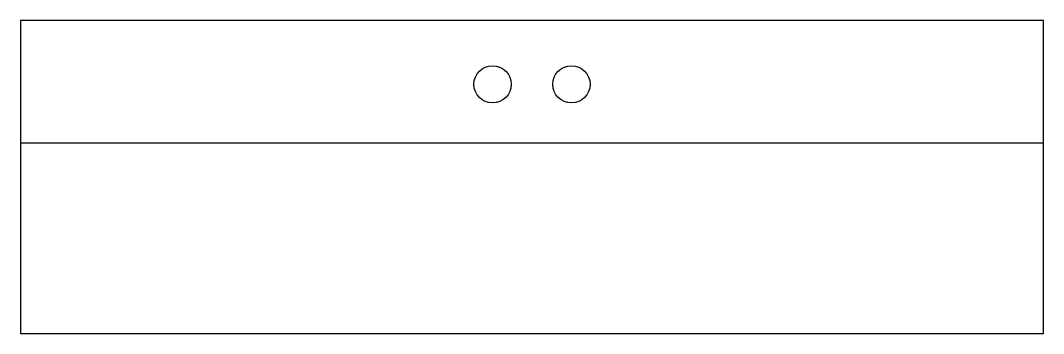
# Model space of a CAD drawing. Header units: millimetres. Extents: x -48 to 48, y 0 to 29.4.
import ezdxf

# ---------------------------------------------------------------- set-up
doc = ezdxf.new("R2010")
doc.units = ezdxf.units.MM
doc.layers.get('0').update_dxf_attribs({"linetype": 'CONTINUOUS'})

msp = doc.modelspace()

# ---------------------------------------------------------------- linework, layer by layer
at = {"color": 1}
msp.add_line((-48, 17.9), (48, 17.9), dxfattribs=at)
msp.add_lwpolyline([(-48, 0), (48, 0), (48, 29.4), (-48, 29.4)], close=True)
for centre in [(-3.7, 23.4), (3.7, 23.4)]:
    msp.add_circle(centre, 1.75)

doc.saveas('drawing.dxf')
